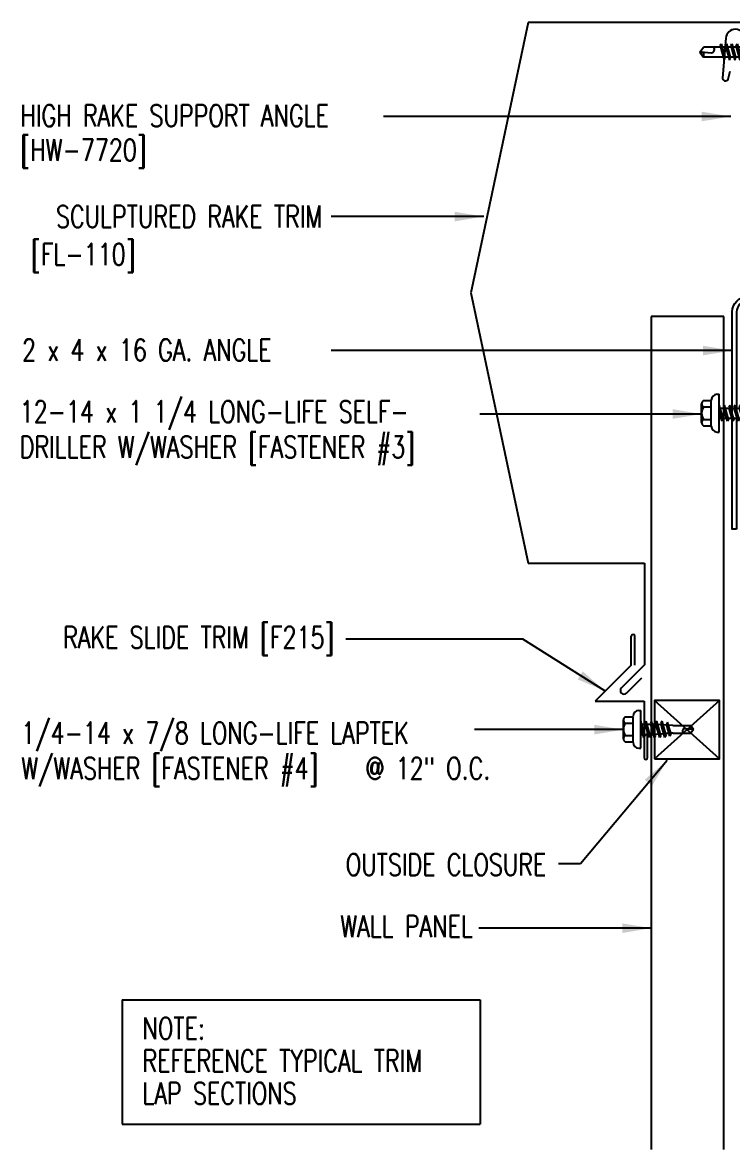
# Model space of a CAD drawing. Extents: x 9.2 to 39, y 12.5 to 37.9.
# Drawn here: x 9.17 to 21.38, y 12.54 to 31.91 of the extents above; entities that cross this region are included whole.
import ezdxf
from ezdxf.enums import TextEntityAlignment as Align

# ---------------------------------------------------------------- set-up
doc = ezdxf.new("R2010")
doc.units = 0
doc.header["$LTSCALE"] = 4
doc.header["$MEASUREMENT"] = 0
doc.layers.get('0').update_dxf_attribs({"linetype": 'CONTINUOUS'})
for name, color, linetype in [('CLO', 3, 'CONTINUOUS'), ('DIM', 2, 'CONTINUOUS'), ('FASTENER', 9, 'CONTINUOUS'), ('PANEL', 11, 'CONTINUOUS'), ('STLA', 10, 'CONTINUOUS'), ('TEXT', 2, 'CONTINUOUS'), ('TRIM', 6, 'CONTINUOUS')]:
    doc.layers.add(name, color=color, linetype=linetype)
doc.styles.add('TEXT1', font='ROMANS.shx', dxfattribs={"width": 0.75, "height": 0.375})
doc.dimstyles.new('DETAIL$7', dxfattribs={"dimscale": 4, "dimtxt": 0.09375, "dimasz": 0.125, "dimexe": 0.0625, "dimexo": 0.125, "dimgap": 0.0625, "dimtad": 1, "dimdec": 4, "dimzin": 3, "dimdsep": 46, "dimlunit": 4, "dimtxsty": 'TEXT1', "dimblk": 'ARCHTICK', "dimcen": 0.0625, "dimclrd": 7, "dimclre": 7, "dimclrt": 2, "dimadec": 0, "dimazin": 0, "dimtfac": 0.59375, "dimtdec": 4, "dimtmove": 2, "dimatfit": 3, "dimfxl": 0, "dimfrac": 2, "dimtolj": 1, "dimtzin": 3, "dimarcsym": 0})

# ---------------------------------------------------------------- blocks, each defined once
blk = doc.blocks.new('MB_DW4')
at = {"layer": 'FASTENER'}
for p, q in [((-0.217, 0.305), (-0.217, 0.171)), ((-0.163, 0.337), (0.159, 0.337)), ((-0.108, 0.305), (-0.108, 0.171)), ((0.105, 0.305), (0.105, 0.171)), ((0.214, 0.305), (0.214, 0.171)), ((-0.326, 0.071), (-0.326, 0.037)), ((-0.326, 0.037), (0.322, 0.037)), ((-0.226, 0.171), (0.214, 0.171)), ((-0.141, -0.014), (0.037, 0.037)), ((-0.105, -0.034), (0.137, 0.035)), ((-0.088, 0.037), (-0.088, 0.001)), ((-0.088, 0.037), (0.085, 0.037)), ((0.085, 0.037), (0.134, 0.037)), ((0.085, 0.02), (0.085, -0.041)), ((0.137, 0.035), (0.134, 0.037)), ((0.322, 0.071), (0.322, 0.037)), ((-0.105, -0.034), (-0.141, -0.014)), ((-0.141, -0.105), (0.102, -0.036)), ((-0.105, -0.125), (-0.141, -0.105)), ((-0.141, -0.196), (0.102, -0.127)), ((-0.105, -0.125), (0.137, -0.056)), ((-0.105, -0.216), (0.137, -0.147)), ((-0.088, -0.029), (-0.088, -0.09)), ((-0.088, -0.12), (-0.088, -0.181)), ((0.085, -0.071), (0.085, -0.131)), ((0.085, -0.162), (0.085, -0.211)), ((0.137, -0.056), (0.102, -0.036)), ((0.137, -0.147), (0.102, -0.127)), ((-0.105, -0.216), (-0.141, -0.196)), ((-0.141, -0.287), (0.102, -0.217)), ((-0.105, -0.307), (-0.141, -0.287)), ((-0.141, -0.378), (0.102, -0.308)), ((-0.105, -0.398), (-0.141, -0.378)), ((-0.105, -0.307), (0.137, -0.238)), ((-0.105, -0.398), (0.137, -0.328)), ((-0.084, -0.27), (-0.088, -0.211)), ((-0.078, -0.36), (-0.082, -0.3)), ((0.071, -0.408), (0.075, -0.346)), ((0.077, -0.315), (0.082, -0.253)), ((0.084, -0.223), (0.085, -0.211)), ((0.137, -0.238), (0.102, -0.217)), ((0.137, -0.328), (0.102, -0.308)), ((-0.122, -0.463), (0.089, -0.403)), ((-0.086, -0.483), (-0.122, -0.463)), ((-0.086, -0.483), (0.124, -0.423)), ((-0.071, -0.449), (-0.075, -0.389)), ((-0.066, -0.516), (-0.069, -0.478)), ((-0.066, -0.516), (-0.066, -0.82)), ((0.063, -0.515), (0.068, -0.439)), ((0.063, -0.516), (0.063, -0.82)), ((0.124, -0.423), (0.089, -0.403)), ((-0.003, -0.854), (0.009, -0.714)), ((-0.002, -0.866), (-0.066, -0.82)), ((-0.002, -0.866), (0.063, -0.82))]:
    blk.add_line(p, q, dxfattribs=at)
for centre, radius, start, end in [((-0.163, 0.274), 0.0628, 29.8754, 150.1246), ((-0.002, 0.141), 0.196, 56.9974, 123.0026), ((0.159, 0.274), 0.0628, 29.8754, 150.1246), ((-0.226, 0.071), 0.1, 90, 180), ((0.222, 0.071), 0.1, 0, 90), ((0.073, -0.516), 0.01, 175.9484, 180), ((-0.036, -0.723), 0.0461, 11.1445, 130.906), ((0.039, -0.855), 0.0422, 55.4585, 194.8454)]:
    blk.add_arc(centre, radius, start, end, dxfattribs=at)
blk = doc.blocks.new('FD-F4')
at = {"layer": 'TEXT', "style": 'TEXT1', "width": 0.75}
for s, p in [('1/4-14 x 7/8 LONG-LIFE LAPTEK', (0.0047, -0.0408)), ('W/WASHER [FASTENER #4]', (0.0047, -0.1926))]:
    blk.add_text(s, height=0.09375, dxfattribs=at).set_placement(p)
blk.add_attdef('(QUANTITY)', (1.4847, -0.1926), '', height=0.0938, dxfattribs=at)
blk = doc.blocks.new('MB_DW3')
at = {"layer": 'FASTENER'}
for p, q in [((-0.215, 0.305), (-0.215, 0.171)), ((-0.161, 0.337), (0.161, 0.337)), ((-0.107, 0.305), (-0.107, 0.171)), ((0.107, 0.305), (0.107, 0.171)), ((0.215, 0.305), (0.215, 0.171)), ((-0.324, 0.071), (-0.324, 0.037)), ((-0.324, 0.037), (0.324, 0.037)), ((-0.224, 0.171), (0.215, 0.171)), ((-0.139, -0.016), (0.046, 0.037)), ((-0.104, -0.036), (0.139, 0.033)), ((-0.086, 0.037), (0.086, 0.037)), ((-0.086, 0.037), (-0.086, -0.001)), ((0.086, 0.037), (0.133, 0.037)), ((0.086, 0.018), (0.086, -0.042)), ((0.139, 0.033), (0.133, 0.037)), ((0.324, 0.071), (0.324, 0.037)), ((-0.104, -0.036), (-0.139, -0.016)), ((-0.139, -0.107), (0.104, -0.038)), ((-0.104, -0.127), (-0.139, -0.107)), ((-0.139, -0.198), (0.104, -0.128)), ((-0.104, -0.127), (0.139, -0.058)), ((-0.104, -0.218), (0.139, -0.149)), ((-0.086, -0.031), (-0.086, -0.092)), ((-0.086, -0.122), (-0.086, -0.183)), ((0.086, -0.073), (0.086, -0.133)), ((0.086, -0.164), (0.086, -0.224)), ((0.139, -0.058), (0.104, -0.038)), ((0.139, -0.149), (0.104, -0.128)), ((-0.104, -0.218), (-0.139, -0.198)), ((-0.139, -0.289), (0.104, -0.219)), ((-0.104, -0.309), (-0.139, -0.289)), ((-0.139, -0.38), (0.104, -0.31)), ((-0.104, -0.4), (-0.139, -0.38)), ((-0.104, -0.309), (0.139, -0.239)), ((-0.104, -0.4), (0.139, -0.33)), ((-0.086, -0.213), (-0.086, -0.274)), ((-0.086, -0.304), (-0.086, -0.364)), ((0.086, -0.255), (0.086, -0.315)), ((0.086, -0.345), (0.086, -0.406)), ((0.139, -0.239), (0.104, -0.219)), ((0.139, -0.33), (0.104, -0.31)), ((-0.139, -0.47), (0.104, -0.401)), ((-0.104, -0.491), (-0.139, -0.47)), ((-0.139, -0.561), (0.104, -0.492)), ((-0.104, -0.581), (-0.139, -0.561)), ((-0.104, -0.491), (0.139, -0.421)), ((-0.104, -0.581), (0.139, -0.512)), ((-0.086, -0.395), (-0.086, -0.455)), ((-0.086, -0.486), (-0.086, -0.546)), ((-0.086, -0.577), (-0.086, -0.637)), ((0.086, -0.436), (0.086, -0.497)), ((0.086, -0.527), (0.086, -0.588)), ((0.139, -0.421), (0.104, -0.401)), ((0.139, -0.512), (0.104, -0.492)), ((-0.139, -0.652), (0.104, -0.583)), ((-0.104, -0.672), (-0.139, -0.652)), ((-0.139, -0.743), (0.104, -0.674)), ((-0.104, -0.763), (-0.139, -0.743)), ((-0.104, -0.672), (0.139, -0.603)), ((-0.104, -0.763), (0.139, -0.694)), ((-0.086, -0.667), (-0.086, -0.728)), ((-0.086, -0.758), (-0.086, -1.05)), ((0.086, -0.618), (0.086, -0.679)), ((0.086, -0.709), (0.086, -1.05)), ((0.139, -0.603), (0.104, -0.583)), ((0.139, -0.694), (0.104, -0.674)), ((-0.002, -1.095), (0.014, -0.909)), ((0, -1.111), (-0.086, -1.05)), ((0, -1.111), (0.086, -1.05))]:
    blk.add_line(p, q, dxfattribs=at)
for centre, radius, start, end in [((-0.161, 0.274), 0.0628, 29.8754, 150.1246), ((0, 0.141), 0.196, 56.9974, 123.0026), ((0.161, 0.274), 0.0628, 29.8754, 150.1246), ((-0.224, 0.071), 0.1, 90, 180), ((0.224, 0.071), 0.1, 0, 90), ((-0.046, -0.921), 0.0615, 11.1445, 130.906), ((0.054, -1.097), 0.0563, 55.4585, 194.8454)]:
    blk.add_arc(centre, radius, start, end, dxfattribs=at)
blk = doc.blocks.new('fz2')
at = {"layer": 'FASTENER'}
for p, q in [((-0.215, 0.305), (-0.215, 0.171)), ((-0.161, 0.337), (0.161, 0.337)), ((-0.107, 0.305), (-0.107, 0.171)), ((0.107, 0.305), (0.107, 0.171)), ((0.215, 0.305), (0.215, 0.171)), ((-0.324, 0.071), (-0.324, 0.037)), ((-0.324, 0.037), (0.324, 0.037)), ((-0.224, 0.171), (0.215, 0.171)), ((-0.139, -0.016), (0.046, 0.037)), ((-0.104, -0.036), (0.139, 0.033)), ((-0.086, 0.037), (0.086, 0.037)), ((-0.086, 0.037), (-0.086, -0.001)), ((0.086, 0.037), (0.133, 0.037)), ((0.086, 0.018), (0.086, -0.042)), ((0.139, 0.033), (0.133, 0.037)), ((0.324, 0.071), (0.324, 0.037)), ((-0.104, -0.036), (-0.139, -0.016)), ((-0.139, -0.107), (0.104, -0.038)), ((-0.104, -0.127), (-0.139, -0.107)), ((-0.139, -0.198), (0.104, -0.128)), ((-0.104, -0.127), (0.139, -0.058)), ((-0.104, -0.218), (0.139, -0.149)), ((-0.086, -0.031), (-0.086, -0.092)), ((-0.086, -0.122), (-0.086, -0.183)), ((0.086, -0.073), (0.086, -0.133)), ((0.086, -0.164), (0.086, -0.224)), ((0.139, -0.058), (0.104, -0.038)), ((0.139, -0.149), (0.104, -0.128)), ((-0.104, -0.218), (-0.139, -0.198)), ((-0.139, -0.289), (0.104, -0.219)), ((-0.104, -0.309), (-0.139, -0.289)), ((-0.139, -0.38), (0.104, -0.31)), ((-0.104, -0.4), (-0.139, -0.38)), ((-0.104, -0.309), (0.139, -0.239)), ((-0.104, -0.4), (0.139, -0.33)), ((-0.086, -0.213), (-0.086, -0.274)), ((-0.086, -0.304), (-0.086, -0.364)), ((0.086, -0.255), (0.086, -0.315)), ((0.086, -0.345), (0.086, -0.406)), ((0.139, -0.239), (0.104, -0.219)), ((0.139, -0.33), (0.104, -0.31)), ((-0.139, -0.47), (0.104, -0.401)), ((-0.104, -0.491), (-0.139, -0.47)), ((-0.139, -0.561), (0.104, -0.492)), ((-0.104, -0.581), (-0.139, -0.561)), ((-0.104, -0.491), (0.139, -0.421)), ((-0.104, -0.581), (0.139, -0.512)), ((-0.086, -0.395), (-0.086, -0.455)), ((-0.086, -0.486), (-0.086, -0.546)), ((-0.086, -0.577), (-0.086, -0.637)), ((0.086, -0.436), (0.086, -0.497)), ((0.086, -0.527), (0.086, -0.588)), ((0.139, -0.421), (0.104, -0.401)), ((0.139, -0.512), (0.104, -0.492)), ((-0.139, -0.652), (0.104, -0.583)), ((-0.104, -0.672), (-0.139, -0.652)), ((-0.139, -0.743), (0.104, -0.674)), ((-0.104, -0.763), (-0.139, -0.743)), ((-0.104, -0.672), (0.139, -0.603)), ((-0.104, -0.763), (0.139, -0.694)), ((-0.086, -0.667), (-0.086, -0.728)), ((-0.086, -0.758), (-0.086, -1.05)), ((0.086, -0.618), (0.086, -0.679)), ((0.086, -0.709), (0.086, -1.05)), ((0.139, -0.603), (0.104, -0.583)), ((0.139, -0.694), (0.104, -0.674)), ((-0.002, -1.095), (0.014, -0.909)), ((0, -1.111), (-0.086, -1.05)), ((0, -1.111), (0.086, -1.05))]:
    blk.add_line(p, q, dxfattribs=at)
for centre, radius, start, end in [((-0.161, 0.274), 0.0628, 29.8754, 150.1246), ((0, 0.141), 0.196, 56.9974, 123.0026), ((0.161, 0.274), 0.0628, 29.8754, 150.1246), ((-0.224, 0.071), 0.1, 90, 180), ((0.224, 0.071), 0.1, 0, 90), ((-0.046, -0.921), 0.0615, 11.1445, 130.906), ((0.054, -1.097), 0.0563, 55.4585, 194.8454)]:
    blk.add_arc(centre, radius, start, end, dxfattribs=at)
blk = doc.blocks.new('FD-F3')
at = {"layer": 'TEXT', "style": 'TEXT1', "width": 0.75}
for s, p in [('12-14 x 1 1/4 LONG-LIFE SELF-', (0.0047, -0.0408)), ('DRILLER W/WASHER [FASTENER #3]', (0.0047, -0.1926))]:
    blk.add_text(s, height=0.09375, dxfattribs=at).set_placement(p)
blk.add_attdef('(QUANTITY)', (0.0047, -0.3444), '', height=0.0938, dxfattribs=at)
blk = doc.blocks.new('A$C30686E82')
for p, q in [((-2.715, 0.761), (3.437, 0.761)), ((-2.715, 0.761), (-2.715, -1.379)), ((3.437, 0.761), (3.437, -1.379)), ((-2.715, -1.379), (3.437, -1.379))]:
    blk.add_line(p, q)
at = {"layer": 'TEXT', "style": 'TEXT1', "width": 0.75}
for s, p in [('NOTE:', (-2.368, 0.081)), ('REFERENCE TYPICAL TRIM', (-2.368, -0.477)), ('LAP SECTIONS', (-2.368, -1.035))]:
    blk.add_text(s, height=0.375, dxfattribs=at).set_placement(p)
blk = doc.blocks.new('_ArchTick')
at = {"color": 0, "linetype": 'ByBlock', "const_width": 0.15}
blk.add_lwpolyline([(-0.5, -0.5), (0.5, 0.5)], dxfattribs=at)

msp = doc.modelspace()

# ---------------------------------------------------------------- linework, layer by layer
at = {"layer": 'CLO'}
for p, q in [((21.15275, 20.25554), (20.03897, 19.25554)), ((21.15275, 19.25554), (20.03897, 20.25554))]:
    msp.add_line(p, q, dxfattribs=at)
msp.add_lwpolyline([(20.03897, 19.25554), (21.15275, 19.25554), (21.15275, 20.25554), (20.03897, 20.25554)], close=True, dxfattribs=at)
at = {"layer": 'PANEL'}
for p, q in [((21.26337, 31.64546), (21.20395, 30.96582)), ((21.30232, 30.93924), (21.33619, 31.07711)), ((21.23136, 26.86013), (19.98136, 26.86013)), ((19.98136, 26.86013), (19.98136, 12.53936)), ((21.23136, 12.53936), (21.23136, 26.86013))]:
    msp.add_line(p, q, dxfattribs=at)
for centre, radius, start, end in [((21.42485, 31.6363), 0.16173, 359.89106, 176.752334), ((21.25615, 30.96369), 0.05224, 177.66526, 332.093127)]:
    msp.add_arc(centre, radius, start, end, dxfattribs=at)
at = {"layer": 'STLA'}
msp.add_lwpolyline([(21.4474, 23.20078), (21.3727, 23.20078), (21.3727, 26.93858, -0.41421356), (21.6349, 27.20078), (23.3727, 27.20078), (23.3727, 27.12608), (21.6349, 27.12608, 0.41421356), (21.4474, 26.93858)], format="xyb", close=True, dxfattribs=at)
at = {"layer": 'TRIM'}
for p, q in [((17.86517, 31.91368), (16.87759, 27.26748)), ((21.92473, 31.91368), (17.86517, 31.91368)), ((16.87759, 27.26748), (17.86517, 22.62128)), ((17.86517, 22.62128), (19.86517, 22.62128)), ((19.86517, 22.62128), (19.86517, 20.87128)), ((19.63746, 20.86444), (19.63746, 21.36444)), ((19.69996, 20.86444), (19.69996, 21.36444)), ((19.63746, 20.86444), (19.01874, 20.24573)), ((19.86517, 20.87128), (19.46767, 20.47378)), ((19.55606, 20.38539), (19.81827, 20.64761)), ((19.01874, 20.24573), (19.85617, 20.24573)), ((19.85617, 20.24573), (19.85617, 19.27693)), ((19.91867, 19.27693), (19.91867, 19.70993))]:
    msp.add_line(p, q, dxfattribs=at)
for centre, radius, start, end in [((19.66871, 21.36277), 0.03129, 3.064992, 176.935008), ((19.51186, 20.42959), 0.0625, 135, 315), ((19.88742, 19.27693), 0.03125, 180, 0)]:
    msp.add_arc(centre, radius, start, end, dxfattribs=at)

# ---------------------------------------------------------------- block references
msp.add_blockref('A$C30686E82', (13.59948, 14.35229))
at = {"layer": 'FASTENER'}
for name, p, rotation in [('MB_DW3', (21.92763, 31.4066), 270), ('fz2', (21.18436, 25.19793), 90), ('MB_DW4', (19.83862, 19.76397), 90.00000000000001)]:
    msp.add_blockref(name, p, dxfattribs=dict(at, rotation=rotation))
at = {"layer": 'TEXT', "xscale": 4, "yscale": 4, "zscale": 4}
msp.add_blockref('FD-F3', (9.10158, 25.19908), dxfattribs=at)
msp.add_blockref('FD-F4', (9.12807, 19.67569), dxfattribs=at).add_auto_attribs({'(QUANTITY)': '@ 12" O.C.'})

# ---------------------------------------------------------------- texts
at = {"layer": 'TEXT', "style": 'TEXT1', "width": 0.75}
for s, p in [('HIGH RAKE SUPPORT ANGLE', (9.13383, 30.12623)), ('[HW-7720]', (9.13383, 29.53392)), ('2 x 4 x 16 GA. ANGLE', (9.16099, 26.09655))]:
    msp.add_text(s, height=0.375, dxfattribs=at).set_placement(p)
for s, p in [('SCULPTURED RAKE TRIM', (14.32354, 28.39044)), ('[FL-110]', (11.11165, 27.74238)), ('RAKE SLIDE TRIM [F215]', (14.53099, 21.15602)), ('OUTSIDE CLOSURE', (18.17586, 17.24869)), ('WALL PANEL', (16.91297, 16.18898))]:
    msp.add_text(s, height=0.375, dxfattribs=at).set_placement(p, align=Align.RIGHT)

# ---------------------------------------------------------------- leaders
at = {"layer": 'DIM'}
for points in [[(21.3493, 30.29835), (15.86411, 30.29835), (15.37533, 30.29835)], [(19.181, 20.42342), (17.77164, 21.31457), (14.72827, 21.31457)], [(19.50205, 19.75719), (17.67002, 19.75719), (16.94172, 19.75719)], [(20.25298, 19.22699), (18.76468, 17.45278), (18.38281, 17.45278)], [(19.98136, 16.34324), (18.14968, 16.34324), (17.01489, 16.34324)]]:
    msp.add_leader(points, dimstyle='DETAIL$7', override={"dimtad": 0}, dxfattribs=at)
for points in [[(17.10172, 28.57789), (15.25426, 28.57789), (14.47605, 28.57789)], [(21.3727, 26.27416), (15.95909, 26.27416), (14.47453, 26.27416)], [(20.84779, 25.18322), (18.38716, 25.18322), (17.03359, 25.18322)]]:
    msp.add_leader(points, dimstyle='DETAIL$7', dxfattribs=at)

doc.saveas('drawing.dxf')
